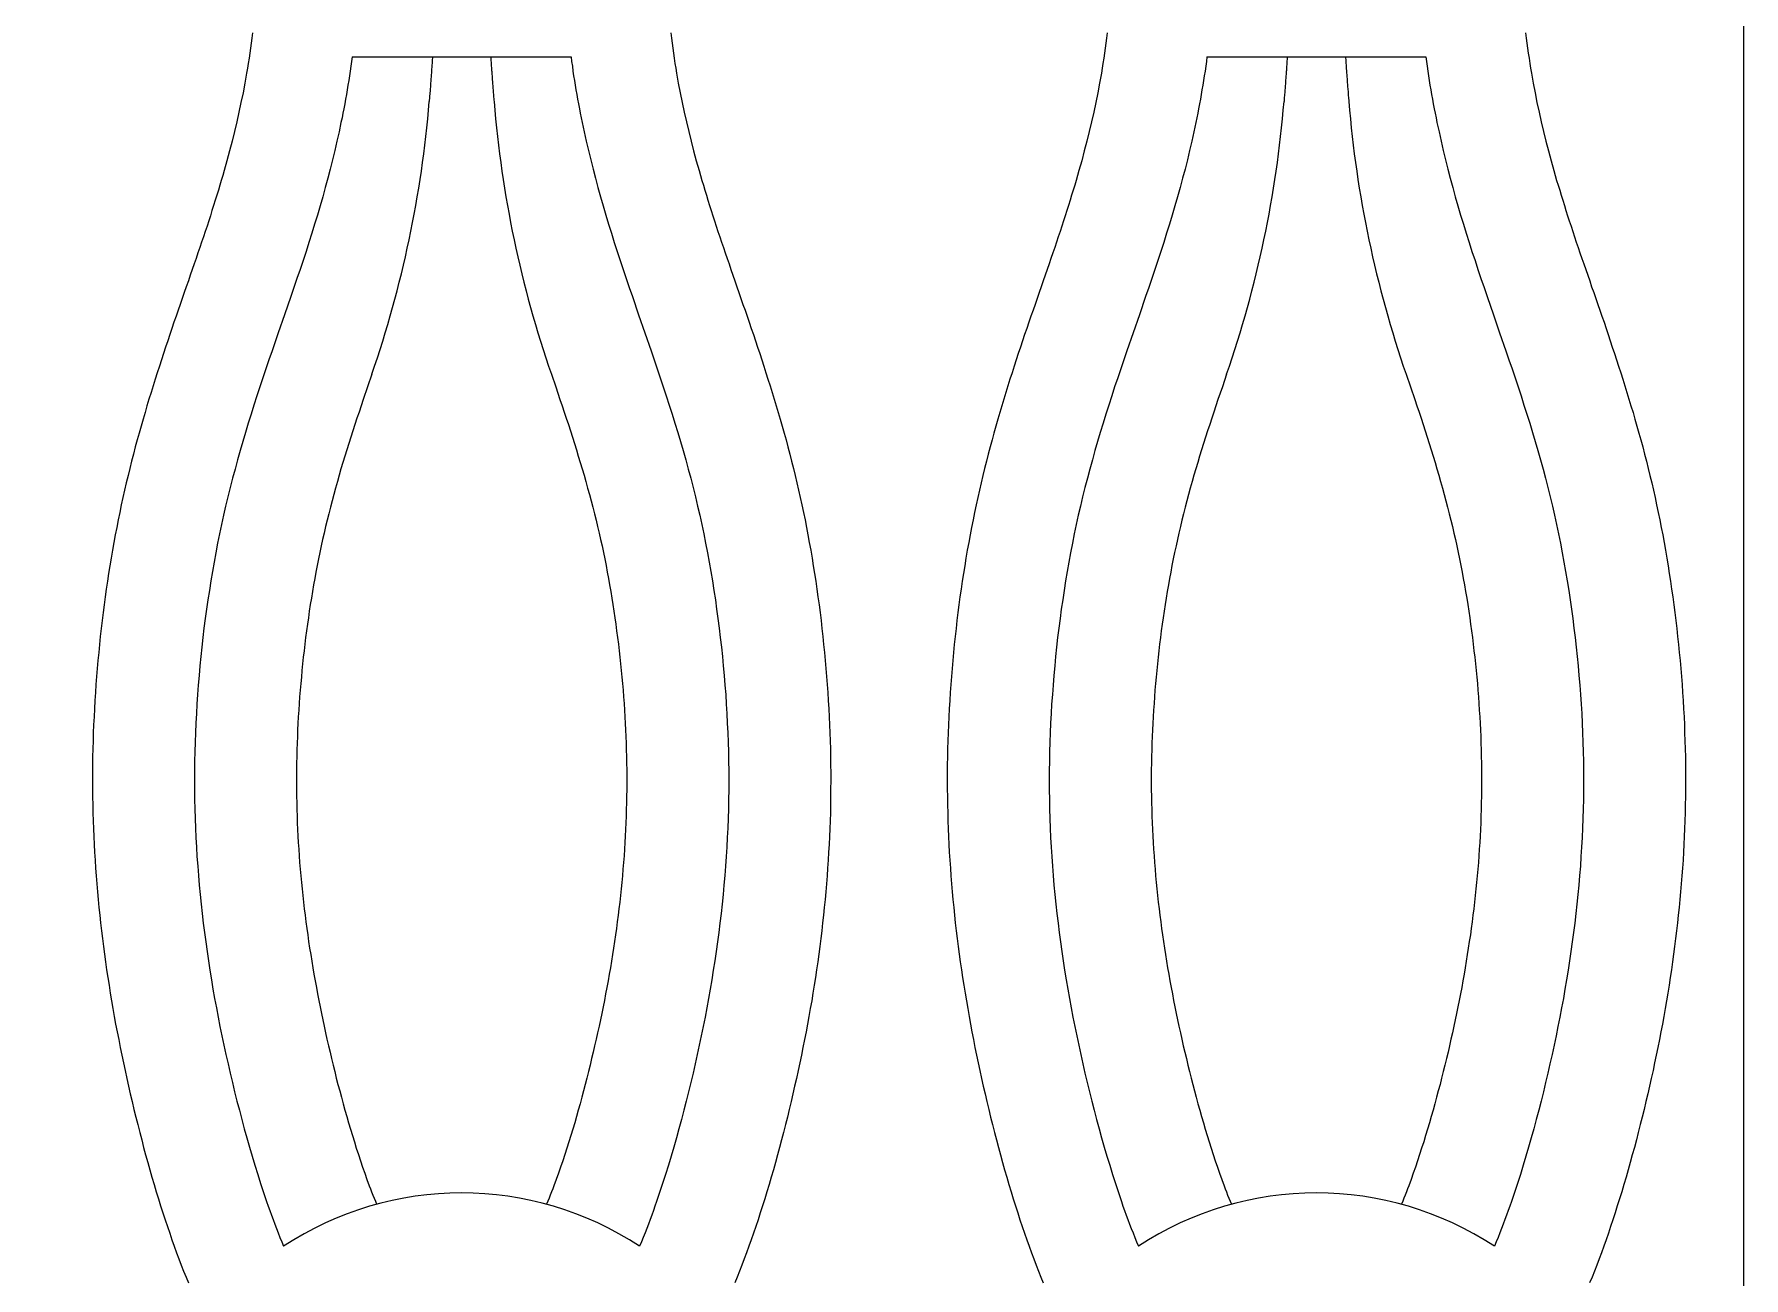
# Model space of a CAD drawing. Extents: x -111 to 2985, y -118 to 122.
# Drawn here: x -27.78 to -10.93, y 59.14 to 71.41 of the extents above; entities that cross this region are included whole.
import ezdxf

# ---------------------------------------------------------------- set-up
doc = ezdxf.new("R2010")
doc.units = 0
doc.layers.add('LAYER_03', color=5, linetype='CONTINUOUS')

msp = doc.modelspace()

# ---------------------------------------------------------------- linework, layer by layer
at = {"layer": 'LAYER_03'}
for points in [[(-44.641, 44.775), (-10.929, 44.775), (-10.929, 81.499)], [(-25.634, 71.42), (-25.64, 71.369), (-25.646, 71.319), (-25.653, 71.269), (-25.66, 71.219), (-25.667, 71.17), (-25.675, 71.12), (-25.683, 71.071), (-25.691, 71.022), (-25.708, 70.925), (-25.726, 70.829), (-25.746, 70.733), (-25.766, 70.638), (-25.787, 70.543), (-25.81, 70.447), (-25.834, 70.352), (-25.859, 70.257), (-25.885, 70.16), (-25.912, 70.064), (-25.926, 70.015), (-25.94, 69.966), (-25.955, 69.917), (-25.969, 69.868), (-25.985, 69.819), (-26, 69.769), (-26.016, 69.719), (-26.032, 69.668), (-26.048, 69.617), (-26.064, 69.566), (-26.081, 69.515), (-26.098, 69.463), (-26.116, 69.41), (-26.134, 69.357), (-26.152, 69.304), (-26.17, 69.25), (-26.188, 69.196), (-26.207, 69.141), (-26.226, 69.086), (-26.246, 69.03), (-26.265, 68.974), (-26.285, 68.917), (-26.305, 68.86), (-26.325, 68.802), (-26.345, 68.743), (-26.366, 68.685), (-26.386, 68.625), (-26.407, 68.566), (-26.427, 68.505), (-26.448, 68.444), (-26.468, 68.383), (-26.489, 68.321), (-26.51, 68.259), (-26.53, 68.196), (-26.551, 68.133), (-26.572, 68.069), (-26.592, 68.005), (-26.612, 67.94), (-26.633, 67.875), (-26.653, 67.809), (-26.673, 67.743), (-26.692, 67.676), (-26.712, 67.609), (-26.731, 67.542), (-26.751, 67.473), (-26.77, 67.405), (-26.788, 67.336), (-26.807, 67.266), (-26.825, 67.196), (-26.842, 67.125), (-26.86, 67.054), (-26.877, 66.982), (-26.894, 66.91), (-26.91, 66.838), (-26.926, 66.764), (-26.941, 66.691), (-26.956, 66.617), (-26.971, 66.543), (-26.985, 66.468), (-26.999, 66.393), (-27.013, 66.317), (-27.026, 66.241), (-27.038, 66.165), (-27.051, 66.088), (-27.062, 66.012), (-27.074, 65.935), (-27.085, 65.857), (-27.095, 65.779), (-27.105, 65.702), (-27.115, 65.624), (-27.124, 65.545), (-27.133, 65.467), (-27.141, 65.388), (-27.149, 65.309), (-27.156, 65.23), (-27.163, 65.151), (-27.17, 65.072), (-27.176, 64.993), (-27.181, 64.914), (-27.186, 64.834), (-27.191, 64.755), (-27.195, 64.676), (-27.199, 64.596), (-27.202, 64.517), (-27.205, 64.438), (-27.207, 64.358), (-27.209, 64.279), (-27.21, 64.2), (-27.21, 64.121), (-27.211, 64.042), (-27.21, 63.963), (-27.209, 63.885), (-27.208, 63.806), (-27.206, 63.728), (-27.204, 63.65), (-27.201, 63.571), (-27.198, 63.493), (-27.194, 63.415), (-27.19, 63.338), (-27.185, 63.26), (-27.18, 63.182), (-27.174, 63.105), (-27.168, 63.027), (-27.162, 62.95), (-27.155, 62.873), (-27.147, 62.795), (-27.139, 62.718), (-27.131, 62.641), (-27.122, 62.564), (-27.113, 62.487), (-27.103, 62.41), (-27.093, 62.334), (-27.082, 62.257), (-27.071, 62.18), (-27.059, 62.103), (-27.047, 62.027), (-27.035, 61.95), (-27.022, 61.873), (-27.009, 61.797), (-26.996, 61.72), (-26.982, 61.644), (-26.967, 61.567), (-26.952, 61.491), (-26.937, 61.414), (-26.922, 61.338), (-26.906, 61.261), (-26.889, 61.185), (-26.872, 61.108), (-26.855, 61.032), (-26.838, 60.955), (-26.82, 60.879), (-26.802, 60.803), (-26.783, 60.727), (-26.764, 60.652), (-26.745, 60.576), (-26.725, 60.501), (-26.706, 60.427), (-26.686, 60.353), (-26.665, 60.279), (-26.645, 60.206), (-26.624, 60.134), (-26.603, 60.062), (-26.581, 59.991), (-26.56, 59.92), (-26.538, 59.851), (-26.516, 59.782), (-26.494, 59.714), (-26.472, 59.647), (-26.449, 59.581), (-26.427, 59.516), (-26.404, 59.452), (-26.381, 59.389), (-26.358, 59.327), (-26.335, 59.266), (-26.312, 59.207), (-26.288, 59.149), (-26.265, 59.092)], [(-21.508, 71.42), (-21.502, 71.369), (-21.496, 71.319), (-21.489, 71.269), (-21.482, 71.219), (-21.475, 71.17), (-21.467, 71.12), (-21.459, 71.071), (-21.451, 71.022), (-21.434, 70.925), (-21.416, 70.829), (-21.396, 70.733), (-21.376, 70.638), (-21.354, 70.543), (-21.332, 70.447), (-21.308, 70.352), (-21.283, 70.257), (-21.257, 70.16), (-21.23, 70.064), (-21.216, 70.015), (-21.202, 69.966), (-21.187, 69.917), (-21.172, 69.868), (-21.157, 69.819), (-21.142, 69.769), (-21.126, 69.719), (-21.11, 69.668), (-21.094, 69.617), (-21.077, 69.566), (-21.06, 69.515), (-21.043, 69.463), (-21.026, 69.41), (-21.008, 69.357), (-20.99, 69.304), (-20.972, 69.25), (-20.953, 69.196), (-20.934, 69.141), (-20.915, 69.086), (-20.896, 69.03), (-20.877, 68.974), (-20.857, 68.917), (-20.837, 68.86), (-20.817, 68.802), (-20.797, 68.743), (-20.776, 68.685), (-20.756, 68.625), (-20.735, 68.566), (-20.715, 68.505), (-20.694, 68.444), (-20.673, 68.383), (-20.653, 68.321), (-20.632, 68.259), (-20.611, 68.196), (-20.591, 68.133), (-20.57, 68.069), (-20.55, 68.005), (-20.529, 67.94), (-20.509, 67.875), (-20.489, 67.809), (-20.469, 67.743), (-20.449, 67.676), (-20.43, 67.609), (-20.41, 67.542), (-20.391, 67.473), (-20.372, 67.405), (-20.354, 67.336), (-20.335, 67.266), (-20.317, 67.196), (-20.299, 67.125), (-20.282, 67.054), (-20.265, 66.982), (-20.248, 66.91), (-20.232, 66.838), (-20.216, 66.764), (-20.201, 66.691), (-20.185, 66.617), (-20.171, 66.543), (-20.156, 66.468), (-20.143, 66.393), (-20.129, 66.317), (-20.116, 66.241), (-20.103, 66.165), (-20.091, 66.088), (-20.079, 66.012), (-20.068, 65.935), (-20.057, 65.857), (-20.047, 65.779), (-20.036, 65.702), (-20.027, 65.624), (-20.018, 65.545), (-20.009, 65.467), (-20.001, 65.388), (-19.993, 65.309), (-19.985, 65.23), (-19.978, 65.151), (-19.972, 65.072), (-19.966, 64.993), (-19.96, 64.914), (-19.955, 64.834), (-19.951, 64.755), (-19.947, 64.676), (-19.943, 64.596), (-19.94, 64.517), (-19.937, 64.438), (-19.935, 64.358), (-19.933, 64.279), (-19.932, 64.2), (-19.931, 64.121), (-19.931, 64.042), (-19.932, 63.963), (-19.932, 63.885), (-19.934, 63.806), (-19.935, 63.728), (-19.938, 63.65), (-19.941, 63.571), (-19.944, 63.493), (-19.948, 63.415), (-19.952, 63.338), (-19.957, 63.26), (-19.962, 63.182), (-19.967, 63.105), (-19.974, 63.027), (-19.98, 62.95), (-19.987, 62.873), (-19.995, 62.795), (-20.003, 62.718), (-20.011, 62.641), (-20.02, 62.564), (-20.029, 62.487), (-20.039, 62.41), (-20.049, 62.334), (-20.06, 62.257), (-20.071, 62.18), (-20.082, 62.103), (-20.094, 62.027), (-20.107, 61.95), (-20.119, 61.873), (-20.133, 61.797), (-20.146, 61.72), (-20.16, 61.644), (-20.175, 61.567), (-20.189, 61.491), (-20.205, 61.414), (-20.22, 61.338), (-20.236, 61.261), (-20.253, 61.185), (-20.269, 61.108), (-20.287, 61.032), (-20.304, 60.955), (-20.322, 60.879), (-20.34, 60.803), (-20.359, 60.727), (-20.378, 60.652), (-20.397, 60.576), (-20.416, 60.501), (-20.436, 60.427), (-20.456, 60.353), (-20.477, 60.279), (-20.497, 60.206), (-20.518, 60.134), (-20.539, 60.062), (-20.56, 59.991), (-20.582, 59.92), (-20.604, 59.851), (-20.626, 59.782), (-20.648, 59.714), (-20.67, 59.647), (-20.692, 59.581), (-20.715, 59.516), (-20.738, 59.452), (-20.761, 59.389), (-20.784, 59.327), (-20.807, 59.266), (-20.83, 59.207), (-20.853, 59.149), (-20.877, 59.092)], [(-17.206, 71.42), (-17.212, 71.369), (-17.218, 71.319), (-17.225, 71.269), (-17.232, 71.219), (-17.239, 71.17), (-17.247, 71.12), (-17.255, 71.071), (-17.263, 71.022), (-17.28, 70.925), (-17.298, 70.829), (-17.317, 70.733), (-17.338, 70.638), (-17.359, 70.543), (-17.382, 70.447), (-17.406, 70.352), (-17.431, 70.257), (-17.457, 70.16), (-17.484, 70.064), (-17.498, 70.015), (-17.512, 69.966), (-17.526, 69.917), (-17.541, 69.868), (-17.556, 69.819), (-17.572, 69.769), (-17.588, 69.719), (-17.604, 69.668), (-17.62, 69.617), (-17.636, 69.566), (-17.653, 69.515), (-17.67, 69.463), (-17.688, 69.41), (-17.705, 69.357), (-17.723, 69.304), (-17.742, 69.25), (-17.76, 69.196), (-17.779, 69.141), (-17.798, 69.086), (-17.818, 69.03), (-17.837, 68.974), (-17.857, 68.917), (-17.877, 68.86), (-17.897, 68.802), (-17.917, 68.743), (-17.937, 68.685), (-17.958, 68.625), (-17.978, 68.566), (-17.999, 68.505), (-18.02, 68.444), (-18.04, 68.383), (-18.061, 68.321), (-18.082, 68.259), (-18.102, 68.196), (-18.123, 68.133), (-18.143, 68.069), (-18.164, 68.005), (-18.184, 67.94), (-18.204, 67.875), (-18.225, 67.809), (-18.245, 67.743), (-18.264, 67.676), (-18.284, 67.609), (-18.303, 67.542), (-18.322, 67.473), (-18.341, 67.405), (-18.36, 67.336), (-18.378, 67.266), (-18.396, 67.196), (-18.414, 67.125), (-18.432, 67.054), (-18.449, 66.982), (-18.465, 66.91), (-18.482, 66.838), (-18.498, 66.764), (-18.513, 66.691), (-18.528, 66.617), (-18.543, 66.543), (-18.557, 66.468), (-18.571, 66.393), (-18.585, 66.317), (-18.598, 66.241), (-18.61, 66.165), (-18.622, 66.088), (-18.634, 66.012), (-18.646, 65.935), (-18.657, 65.857), (-18.667, 65.779), (-18.677, 65.702), (-18.687, 65.624), (-18.696, 65.545), (-18.705, 65.467), (-18.713, 65.388), (-18.721, 65.309), (-18.728, 65.23), (-18.735, 65.151), (-18.742, 65.072), (-18.748, 64.993), (-18.753, 64.914), (-18.758, 64.834), (-18.763, 64.755), (-18.767, 64.676), (-18.771, 64.596), (-18.774, 64.517), (-18.777, 64.438), (-18.779, 64.358), (-18.78, 64.279), (-18.782, 64.2), (-18.782, 64.121), (-18.782, 64.042), (-18.782, 63.963), (-18.781, 63.885), (-18.78, 63.806), (-18.778, 63.728), (-18.776, 63.65), (-18.773, 63.571), (-18.77, 63.493), (-18.766, 63.415), (-18.762, 63.338), (-18.757, 63.26), (-18.752, 63.182), (-18.746, 63.105), (-18.74, 63.027), (-18.734, 62.95), (-18.726, 62.873), (-18.719, 62.795), (-18.711, 62.718), (-18.703, 62.641), (-18.694, 62.564), (-18.684, 62.487), (-18.675, 62.41), (-18.664, 62.334), (-18.654, 62.257), (-18.643, 62.18), (-18.631, 62.103), (-18.619, 62.027), (-18.607, 61.95), (-18.594, 61.873), (-18.581, 61.797), (-18.567, 61.72), (-18.553, 61.644), (-18.539, 61.567), (-18.524, 61.491), (-18.509, 61.414), (-18.493, 61.338), (-18.477, 61.261), (-18.461, 61.185), (-18.444, 61.108), (-18.427, 61.032), (-18.41, 60.955), (-18.392, 60.879), (-18.373, 60.803), (-18.355, 60.727), (-18.336, 60.652), (-18.317, 60.576), (-18.297, 60.501), (-18.278, 60.427), (-18.257, 60.353), (-18.237, 60.279), (-18.217, 60.206), (-18.196, 60.134), (-18.175, 60.062), (-18.153, 59.991), (-18.132, 59.92), (-18.11, 59.851), (-18.088, 59.782), (-18.066, 59.714), (-18.044, 59.647), (-18.021, 59.581), (-17.999, 59.516), (-17.976, 59.452), (-17.953, 59.389), (-17.93, 59.327), (-17.907, 59.266), (-17.884, 59.207), (-17.86, 59.149), (-17.837, 59.092)], [(-13.08, 71.42), (-13.074, 71.369), (-13.067, 71.319), (-13.061, 71.269), (-13.054, 71.219), (-13.046, 71.17), (-13.039, 71.12), (-13.031, 71.071), (-13.023, 71.022), (-13.006, 70.925), (-12.987, 70.829), (-12.968, 70.733), (-12.948, 70.638), (-12.926, 70.543), (-12.904, 70.447), (-12.88, 70.352), (-12.855, 70.257), (-12.829, 70.16), (-12.802, 70.064), (-12.788, 70.015), (-12.774, 69.966), (-12.759, 69.917), (-12.744, 69.868), (-12.729, 69.819), (-12.714, 69.769), (-12.698, 69.719), (-12.682, 69.668), (-12.666, 69.617), (-12.649, 69.566), (-12.632, 69.515), (-12.615, 69.463), (-12.598, 69.41), (-12.58, 69.357), (-12.562, 69.304), (-12.544, 69.25), (-12.525, 69.196), (-12.506, 69.141), (-12.487, 69.086), (-12.468, 69.03), (-12.448, 68.974), (-12.429, 68.917), (-12.409, 68.86), (-12.389, 68.802), (-12.368, 68.743), (-12.348, 68.685), (-12.328, 68.625), (-12.307, 68.566), (-12.287, 68.505), (-12.266, 68.444), (-12.245, 68.383), (-12.225, 68.321), (-12.204, 68.259), (-12.183, 68.196), (-12.163, 68.133), (-12.142, 68.069), (-12.122, 68.005), (-12.101, 67.94), (-12.081, 67.875), (-12.061, 67.809), (-12.041, 67.743), (-12.021, 67.676), (-12.002, 67.609), (-11.982, 67.542), (-11.963, 67.473), (-11.944, 67.405), (-11.925, 67.336), (-11.907, 67.266), (-11.889, 67.196), (-11.871, 67.125), (-11.854, 67.054), (-11.837, 66.982), (-11.82, 66.91), (-11.804, 66.838), (-11.788, 66.764), (-11.772, 66.691), (-11.757, 66.617), (-11.743, 66.543), (-11.728, 66.468), (-11.714, 66.393), (-11.701, 66.317), (-11.688, 66.241), (-11.675, 66.165), (-11.663, 66.088), (-11.651, 66.012), (-11.64, 65.935), (-11.629, 65.857), (-11.618, 65.779), (-11.608, 65.702), (-11.599, 65.624), (-11.589, 65.545), (-11.581, 65.467), (-11.572, 65.388), (-11.565, 65.309), (-11.557, 65.23), (-11.55, 65.151), (-11.544, 65.072), (-11.538, 64.993), (-11.532, 64.914), (-11.527, 64.834), (-11.523, 64.755), (-11.518, 64.676), (-11.515, 64.596), (-11.512, 64.517), (-11.509, 64.438), (-11.507, 64.358), (-11.505, 64.279), (-11.504, 64.2), (-11.503, 64.121), (-11.503, 64.042), (-11.503, 63.963), (-11.504, 63.885), (-11.506, 63.806), (-11.507, 63.728), (-11.51, 63.65), (-11.512, 63.571), (-11.516, 63.493), (-11.519, 63.415), (-11.524, 63.338), (-11.528, 63.26), (-11.534, 63.182), (-11.539, 63.105), (-11.545, 63.027), (-11.552, 62.95), (-11.559, 62.873), (-11.567, 62.795), (-11.575, 62.718), (-11.583, 62.641), (-11.592, 62.564), (-11.601, 62.487), (-11.611, 62.41), (-11.621, 62.334), (-11.632, 62.257), (-11.643, 62.18), (-11.654, 62.103), (-11.666, 62.027), (-11.679, 61.95), (-11.691, 61.873), (-11.704, 61.797), (-11.718, 61.72), (-11.732, 61.644), (-11.746, 61.567), (-11.761, 61.491), (-11.776, 61.414), (-11.792, 61.338), (-11.808, 61.261), (-11.824, 61.185), (-11.841, 61.108), (-11.858, 61.032), (-11.876, 60.955), (-11.894, 60.879), (-11.912, 60.803), (-11.931, 60.727), (-11.949, 60.652), (-11.969, 60.576), (-11.988, 60.501), (-12.008, 60.427), (-12.028, 60.353), (-12.048, 60.279), (-12.069, 60.206), (-12.09, 60.134), (-12.111, 60.062), (-12.132, 59.991), (-12.154, 59.92), (-12.176, 59.851), (-12.197, 59.782), (-12.22, 59.714), (-12.242, 59.647), (-12.264, 59.581), (-12.287, 59.516), (-12.31, 59.452), (-12.333, 59.389), (-12.356, 59.327), (-12.379, 59.266), (-12.402, 59.207), (-12.425, 59.149), (-12.449, 59.092)], [(-24.65, 71.184), (-24.656, 71.137), (-24.662, 71.091), (-24.669, 71.044), (-24.676, 70.998), (-24.683, 70.951), (-24.691, 70.905), (-24.699, 70.858), (-24.707, 70.812), (-24.715, 70.766), (-24.723, 70.72), (-24.732, 70.673), (-24.741, 70.627), (-24.75, 70.581), (-24.76, 70.535), (-24.779, 70.443), (-24.8, 70.351), (-24.821, 70.259), (-24.843, 70.168), (-24.866, 70.077), (-24.89, 69.986), (-24.915, 69.895), (-24.94, 69.804), (-24.966, 69.714), (-24.993, 69.624), (-25.02, 69.534), (-25.048, 69.444), (-25.076, 69.354), (-25.105, 69.265), (-25.134, 69.175), (-25.164, 69.086), (-25.194, 68.997), (-25.224, 68.908), (-25.255, 68.819), (-25.316, 68.641), (-25.378, 68.463), (-25.439, 68.285), (-25.47, 68.196), (-25.5, 68.107), (-25.53, 68.018), (-25.56, 67.929), (-25.589, 67.839), (-25.618, 67.75), (-25.646, 67.66), (-25.674, 67.57), (-25.702, 67.48), (-25.729, 67.39), (-25.755, 67.3), (-25.78, 67.209), (-25.805, 67.118), (-25.829, 67.027), (-25.853, 66.936), (-25.876, 66.845), (-25.898, 66.753), (-25.919, 66.662), (-25.939, 66.57), (-25.958, 66.478), (-25.977, 66.386), (-25.995, 66.293), (-26.012, 66.201), (-26.028, 66.108), (-26.044, 66.015), (-26.058, 65.922), (-26.073, 65.829), (-26.086, 65.736), (-26.099, 65.643), (-26.111, 65.55), (-26.122, 65.456), (-26.132, 65.363), (-26.142, 65.269), (-26.151, 65.176), (-26.16, 65.082), (-26.167, 64.988), (-26.174, 64.894), (-26.181, 64.8), (-26.186, 64.706), (-26.191, 64.612), (-26.195, 64.518), (-26.199, 64.424), (-26.201, 64.33), (-26.203, 64.236), (-26.205, 64.142), (-26.205, 64.048), (-26.205, 63.954), (-26.203, 63.86), (-26.201, 63.766), (-26.199, 63.672), (-26.195, 63.578), (-26.191, 63.484), (-26.186, 63.39), (-26.18, 63.296), (-26.173, 63.202), (-26.166, 63.108), (-26.158, 63.015), (-26.149, 62.921), (-26.139, 62.827), (-26.129, 62.734), (-26.118, 62.64), (-26.107, 62.547), (-26.094, 62.454), (-26.081, 62.361), (-26.067, 62.268), (-26.053, 62.175), (-26.038, 62.082), (-26.022, 61.989), (-26.006, 61.896), (-25.989, 61.804), (-25.971, 61.711), (-25.953, 61.619), (-25.934, 61.527), (-25.914, 61.435), (-25.894, 61.343), (-25.874, 61.251), (-25.853, 61.159), (-25.831, 61.068), (-25.809, 60.976), (-25.786, 60.885), (-25.762, 60.794), (-25.739, 60.703), (-25.714, 60.612), (-25.689, 60.522), (-25.663, 60.431), (-25.637, 60.341), (-25.609, 60.251), (-25.581, 60.161), (-25.553, 60.071), (-25.523, 59.982), (-25.493, 59.893), (-25.478, 59.848), (-25.462, 59.804), (-25.446, 59.76), (-25.43, 59.716), (-25.413, 59.672), (-25.397, 59.628), (-25.379, 59.584), (-25.362, 59.54), (-25.344, 59.497), (-25.326, 59.453)], [(-24.65, 71.184), (-22.492, 71.184), (-22.486, 71.137), (-22.479, 71.091), (-22.473, 71.044), (-22.466, 70.998), (-22.458, 70.951), (-22.451, 70.905), (-22.443, 70.858), (-22.435, 70.812), (-22.427, 70.766), (-22.418, 70.72), (-22.41, 70.673), (-22.401, 70.627), (-22.392, 70.581), (-22.382, 70.535), (-22.363, 70.443), (-22.342, 70.351), (-22.321, 70.259), (-22.298, 70.168), (-22.275, 70.077), (-22.252, 69.986), (-22.227, 69.895), (-22.202, 69.804), (-22.176, 69.714), (-22.149, 69.624), (-22.122, 69.534), (-22.094, 69.444), (-22.066, 69.354), (-22.037, 69.265), (-22.007, 69.175), (-21.978, 69.086), (-21.948, 68.997), (-21.918, 68.908), (-21.887, 68.819), (-21.826, 68.641), (-21.764, 68.463), (-21.702, 68.285), (-21.672, 68.196), (-21.642, 68.107), (-21.612, 68.018), (-21.582, 67.929), (-21.553, 67.839), (-21.524, 67.75), (-21.495, 67.66), (-21.467, 67.57), (-21.44, 67.48), (-21.413, 67.39), (-21.387, 67.3), (-21.361, 67.209), (-21.337, 67.118), (-21.312, 67.027), (-21.289, 66.936), (-21.266, 66.845), (-21.244, 66.753), (-21.223, 66.662), (-21.203, 66.57), (-21.183, 66.478), (-21.165, 66.386), (-21.147, 66.293), (-21.13, 66.201), (-21.114, 66.108), (-21.098, 66.015), (-21.083, 65.922), (-21.069, 65.829), (-21.056, 65.736), (-21.043, 65.643), (-21.031, 65.55), (-21.02, 65.456), (-21.009, 65.363), (-21, 65.269), (-20.991, 65.176), (-20.982, 65.082), (-20.974, 64.988), (-20.967, 64.894), (-20.961, 64.8), (-20.955, 64.706), (-20.951, 64.612), (-20.946, 64.518), (-20.943, 64.424), (-20.94, 64.33), (-20.938, 64.236), (-20.937, 64.142), (-20.937, 64.048), (-20.937, 63.954), (-20.938, 63.86), (-20.94, 63.766), (-20.943, 63.672), (-20.947, 63.578), (-20.951, 63.484), (-20.956, 63.39), (-20.962, 63.296), (-20.968, 63.202), (-20.976, 63.108), (-20.984, 63.015), (-20.993, 62.921), (-21.002, 62.827), (-21.013, 62.734), (-21.024, 62.64), (-21.035, 62.547), (-21.048, 62.454), (-21.061, 62.361), (-21.075, 62.268), (-21.089, 62.175), (-21.104, 62.082), (-21.12, 61.989), (-21.136, 61.896), (-21.153, 61.804), (-21.171, 61.711), (-21.189, 61.619), (-21.208, 61.527), (-21.227, 61.435), (-21.247, 61.343), (-21.268, 61.251), (-21.289, 61.159), (-21.311, 61.068), (-21.333, 60.976), (-21.356, 60.885), (-21.379, 60.794), (-21.403, 60.703), (-21.428, 60.612), (-21.453, 60.522), (-21.479, 60.431), (-21.505, 60.341), (-21.532, 60.251), (-21.56, 60.161), (-21.589, 60.071), (-21.618, 59.982), (-21.649, 59.893), (-21.664, 59.848), (-21.68, 59.804), (-21.696, 59.76), (-21.712, 59.716), (-21.728, 59.672), (-21.745, 59.628), (-21.762, 59.584), (-21.78, 59.54), (-21.798, 59.497), (-21.816, 59.453)], [(-23.858, 71.184), (-23.859, 71.171), (-23.86, 71.158), (-23.861, 71.145), (-23.862, 71.132), (-23.862, 71.118), (-23.863, 71.105), (-23.864, 71.092), (-23.865, 71.078), (-23.866, 71.065), (-23.867, 71.051), (-23.868, 71.038), (-23.869, 71.024), (-23.87, 71.011), (-23.871, 70.997), (-23.872, 70.983), (-23.873, 70.97), (-23.874, 70.956), (-23.875, 70.942), (-23.876, 70.928), (-23.877, 70.914), (-23.878, 70.9), (-23.879, 70.886), (-23.88, 70.872), (-23.881, 70.858), (-23.882, 70.844), (-23.884, 70.829), (-23.885, 70.815), (-23.886, 70.801), (-23.887, 70.786), (-23.888, 70.772), (-23.889, 70.757), (-23.89, 70.743)], [(-23.284, 71.184), (-23.283, 71.171), (-23.282, 71.158), (-23.281, 71.145), (-23.28, 71.132), (-23.279, 71.118), (-23.278, 71.105), (-23.278, 71.092), (-23.277, 71.078), (-23.276, 71.065), (-23.275, 71.051), (-23.274, 71.038), (-23.273, 71.024), (-23.272, 71.011), (-23.271, 70.997), (-23.27, 70.983), (-23.269, 70.97), (-23.268, 70.956), (-23.267, 70.942), (-23.266, 70.928), (-23.265, 70.914), (-23.264, 70.9), (-23.263, 70.886), (-23.262, 70.872), (-23.26, 70.858), (-23.259, 70.844), (-23.258, 70.829), (-23.257, 70.815), (-23.256, 70.801), (-23.255, 70.786), (-23.254, 70.772), (-23.253, 70.757), (-23.251, 70.743)], [(-16.222, 71.184), (-16.228, 71.137), (-16.234, 71.091), (-16.241, 71.044), (-16.248, 70.998), (-16.255, 70.951), (-16.263, 70.905), (-16.271, 70.858), (-16.279, 70.812), (-16.287, 70.766), (-16.295, 70.72), (-16.304, 70.673), (-16.313, 70.627), (-16.322, 70.581), (-16.332, 70.535), (-16.351, 70.443), (-16.372, 70.351), (-16.393, 70.259), (-16.415, 70.168), (-16.438, 70.077), (-16.462, 69.986), (-16.487, 69.895), (-16.512, 69.804), (-16.538, 69.714), (-16.565, 69.624), (-16.592, 69.534), (-16.62, 69.444), (-16.648, 69.354), (-16.677, 69.265), (-16.706, 69.175), (-16.736, 69.086), (-16.766, 68.997), (-16.796, 68.908), (-16.827, 68.819), (-16.888, 68.641), (-16.95, 68.463), (-17.011, 68.285), (-17.042, 68.196), (-17.072, 68.107), (-17.102, 68.018), (-17.132, 67.929), (-17.161, 67.839), (-17.19, 67.75), (-17.218, 67.66), (-17.246, 67.57), (-17.274, 67.48), (-17.3, 67.39), (-17.327, 67.3), (-17.352, 67.209), (-17.377, 67.118), (-17.401, 67.027), (-17.425, 66.936), (-17.448, 66.845), (-17.469, 66.753), (-17.491, 66.662), (-17.511, 66.57), (-17.53, 66.478), (-17.549, 66.386), (-17.567, 66.293), (-17.584, 66.201), (-17.6, 66.108), (-17.616, 66.015), (-17.63, 65.922), (-17.644, 65.829), (-17.658, 65.736), (-17.67, 65.643), (-17.682, 65.55), (-17.694, 65.456), (-17.704, 65.363), (-17.714, 65.269), (-17.723, 65.176), (-17.732, 65.082), (-17.739, 64.988), (-17.746, 64.894), (-17.753, 64.8), (-17.758, 64.706), (-17.763, 64.612), (-17.767, 64.518), (-17.771, 64.424), (-17.773, 64.33), (-17.775, 64.236), (-17.776, 64.142), (-17.777, 64.048), (-17.776, 63.954), (-17.775, 63.86), (-17.773, 63.766), (-17.771, 63.672), (-17.767, 63.578), (-17.763, 63.484), (-17.758, 63.39), (-17.752, 63.296), (-17.745, 63.202), (-17.738, 63.108), (-17.73, 63.015), (-17.721, 62.921), (-17.711, 62.827), (-17.701, 62.734), (-17.69, 62.64), (-17.678, 62.547), (-17.666, 62.454), (-17.653, 62.361), (-17.639, 62.268), (-17.625, 62.175), (-17.61, 62.082), (-17.594, 61.989), (-17.577, 61.896), (-17.56, 61.804), (-17.543, 61.711), (-17.525, 61.619), (-17.506, 61.527), (-17.486, 61.435), (-17.466, 61.343), (-17.446, 61.251), (-17.425, 61.159), (-17.403, 61.068), (-17.381, 60.976), (-17.358, 60.885), (-17.334, 60.794), (-17.31, 60.703), (-17.286, 60.612), (-17.261, 60.522), (-17.235, 60.431), (-17.208, 60.341), (-17.181, 60.251), (-17.153, 60.161), (-17.125, 60.071), (-17.095, 59.982), (-17.065, 59.893), (-17.05, 59.848), (-17.034, 59.804), (-17.018, 59.76), (-17.002, 59.716), (-16.985, 59.672), (-16.968, 59.628), (-16.951, 59.584), (-16.934, 59.54), (-16.916, 59.497), (-16.898, 59.453)], [(-16.222, 71.184), (-14.064, 71.184)], [(-15.43, 71.184), (-15.431, 71.171), (-15.432, 71.158), (-15.433, 71.145), (-15.433, 71.132), (-15.434, 71.118), (-15.435, 71.105), (-15.436, 71.092), (-15.437, 71.078), (-15.438, 71.065), (-15.439, 71.051), (-15.44, 71.038), (-15.441, 71.024), (-15.442, 71.011), (-15.443, 70.997), (-15.444, 70.983), (-15.445, 70.97), (-15.446, 70.956), (-15.447, 70.942), (-15.448, 70.928), (-15.449, 70.914), (-15.45, 70.9), (-15.451, 70.886), (-15.452, 70.872), (-15.453, 70.858), (-15.454, 70.844), (-15.455, 70.829), (-15.457, 70.815), (-15.458, 70.801), (-15.459, 70.786), (-15.46, 70.772), (-15.461, 70.757), (-15.462, 70.743)], [(-14.856, 71.184), (-14.855, 71.171), (-14.854, 71.158), (-14.853, 71.145), (-14.852, 71.132), (-14.851, 71.118), (-14.85, 71.105), (-14.849, 71.092), (-14.849, 71.078), (-14.848, 71.065), (-14.847, 71.051), (-14.846, 71.038), (-14.845, 71.024), (-14.844, 71.011), (-14.843, 70.997), (-14.842, 70.983), (-14.841, 70.97), (-14.84, 70.956), (-14.839, 70.942), (-14.838, 70.928), (-14.837, 70.914), (-14.836, 70.9), (-14.835, 70.886), (-14.833, 70.872), (-14.832, 70.858), (-14.831, 70.844), (-14.83, 70.829), (-14.829, 70.815), (-14.828, 70.801), (-14.827, 70.786), (-14.826, 70.772), (-14.824, 70.757), (-14.823, 70.743)], [(-14.064, 71.184), (-14.058, 71.137), (-14.051, 71.091), (-14.044, 71.044), (-14.037, 70.998), (-14.03, 70.951), (-14.023, 70.905), (-14.015, 70.858), (-14.007, 70.812), (-13.999, 70.766), (-13.99, 70.72), (-13.982, 70.673), (-13.973, 70.627), (-13.963, 70.581), (-13.954, 70.535), (-13.934, 70.443), (-13.914, 70.351), (-13.893, 70.259), (-13.87, 70.168), (-13.847, 70.077), (-13.824, 69.986), (-13.799, 69.895), (-13.774, 69.804), (-13.748, 69.714), (-13.721, 69.624), (-13.694, 69.534), (-13.666, 69.444), (-13.637, 69.354), (-13.609, 69.265), (-13.579, 69.175), (-13.55, 69.086), (-13.52, 68.997), (-13.489, 68.908), (-13.459, 68.819), (-13.397, 68.641), (-13.336, 68.463), (-13.274, 68.285), (-13.244, 68.196), (-13.213, 68.107), (-13.183, 68.018), (-13.154, 67.929), (-13.124, 67.839), (-13.096, 67.75), (-13.067, 67.66), (-13.039, 67.57), (-13.012, 67.48), (-12.985, 67.39), (-12.959, 67.3), (-12.933, 67.209), (-12.908, 67.118), (-12.884, 67.027), (-12.861, 66.936), (-12.838, 66.845), (-12.816, 66.753), (-12.795, 66.662), (-12.775, 66.57), (-12.755, 66.478), (-12.737, 66.386), (-12.719, 66.293), (-12.702, 66.201), (-12.686, 66.108), (-12.67, 66.015), (-12.655, 65.922), (-12.641, 65.829), (-12.628, 65.736), (-12.615, 65.643), (-12.603, 65.55), (-12.592, 65.456), (-12.581, 65.363), (-12.572, 65.269), (-12.562, 65.176), (-12.554, 65.082), (-12.546, 64.988), (-12.539, 64.894), (-12.533, 64.8), (-12.527, 64.706), (-12.522, 64.612), (-12.518, 64.518), (-12.515, 64.424), (-12.512, 64.33), (-12.51, 64.236), (-12.509, 64.142), (-12.509, 64.048), (-12.509, 63.954), (-12.51, 63.86), (-12.512, 63.766), (-12.515, 63.672), (-12.519, 63.578), (-12.523, 63.484), (-12.528, 63.39), (-12.534, 63.296), (-12.54, 63.202), (-12.548, 63.108), (-12.556, 63.015), (-12.565, 62.921), (-12.574, 62.827), (-12.584, 62.734), (-12.595, 62.64), (-12.607, 62.547), (-12.62, 62.454), (-12.633, 62.361), (-12.646, 62.268), (-12.661, 62.175), (-12.676, 62.082), (-12.692, 61.989), (-12.708, 61.896), (-12.725, 61.804), (-12.743, 61.711), (-12.761, 61.619), (-12.78, 61.527), (-12.799, 61.435), (-12.819, 61.343), (-12.84, 61.251), (-12.861, 61.159), (-12.883, 61.068), (-12.905, 60.976), (-12.928, 60.885), (-12.951, 60.794), (-12.975, 60.703), (-13, 60.612), (-13.025, 60.522), (-13.051, 60.431), (-13.077, 60.341), (-13.104, 60.251), (-13.132, 60.161), (-13.161, 60.071), (-13.19, 59.982), (-13.22, 59.893), (-13.236, 59.848), (-13.252, 59.804), (-13.268, 59.76), (-13.284, 59.716), (-13.3, 59.672), (-13.317, 59.628), (-13.334, 59.584), (-13.352, 59.54), (-13.37, 59.497), (-13.388, 59.453)], [(-24.456, 68.053), (-24.498, 67.929), (-24.541, 67.805), (-24.562, 67.743), (-24.582, 67.681), (-24.603, 67.619), (-24.623, 67.557), (-24.644, 67.495), (-24.664, 67.432), (-24.683, 67.37), (-24.703, 67.308), (-24.722, 67.245), (-24.741, 67.182), (-24.76, 67.12), (-24.778, 67.057), (-24.796, 66.994), (-24.814, 66.931), (-24.831, 66.868), (-24.848, 66.805), (-24.865, 66.742), (-24.881, 66.678), (-24.897, 66.615), (-24.912, 66.551), (-24.927, 66.487), (-24.941, 66.424), (-24.955, 66.36), (-24.969, 66.296), (-24.982, 66.232), (-24.995, 66.168), (-25.007, 66.103), (-25.019, 66.039), (-25.031, 65.975), (-25.042, 65.91), (-25.052, 65.846), (-25.063, 65.781), (-25.073, 65.716), (-25.082, 65.652), (-25.091, 65.587), (-25.1, 65.522), (-25.109, 65.457), (-25.117, 65.392), (-25.124, 65.327), (-25.132, 65.262), (-25.139, 65.197), (-25.145, 65.132), (-25.151, 65.067), (-25.157, 65.002), (-25.163, 64.937), (-25.168, 64.871), (-25.172, 64.806), (-25.177, 64.741), (-25.181, 64.676), (-25.184, 64.61), (-25.188, 64.545), (-25.19, 64.48), (-25.193, 64.414), (-25.195, 64.349), (-25.197, 64.284), (-25.198, 64.218), (-25.199, 64.153), (-25.199, 64.087), (-25.199, 64.022), (-25.199, 63.956), (-25.198, 63.891), (-25.197, 63.826), (-25.195, 63.76), (-25.193, 63.695), (-25.191, 63.63), (-25.188, 63.564), (-25.185, 63.499), (-25.181, 63.434), (-25.177, 63.368), (-25.172, 63.303), (-25.168, 63.238), (-25.162, 63.173), (-25.157, 63.107), (-25.151, 63.042), (-25.144, 62.977), (-25.137, 62.912), (-25.13, 62.847), (-25.122, 62.782), (-25.114, 62.717), (-25.106, 62.652), (-25.097, 62.587), (-25.088, 62.523), (-25.079, 62.458), (-25.069, 62.393), (-25.059, 62.329), (-25.049, 62.264), (-25.038, 62.2), (-25.027, 62.135), (-25.015, 62.071), (-25.003, 62.006), (-24.991, 61.942), (-24.979, 61.878), (-24.966, 61.814), (-24.953, 61.75), (-24.94, 61.686), (-24.926, 61.622), (-24.912, 61.558), (-24.898, 61.494), (-24.883, 61.43), (-24.868, 61.366), (-24.853, 61.303), (-24.838, 61.239), (-24.822, 61.176), (-24.806, 61.112), (-24.79, 61.049), (-24.773, 60.986), (-24.756, 60.922), (-24.739, 60.859), (-24.721, 60.796), (-24.704, 60.733), (-24.685, 60.671), (-24.667, 60.608), (-24.648, 60.545), (-24.628, 60.483), (-24.609, 60.42), (-24.589, 60.358), (-24.568, 60.296), (-24.547, 60.234), (-24.526, 60.172), (-24.504, 60.111), (-24.481, 60.049), (-24.469, 60.019), (-24.458, 59.988), (-24.446, 59.958), (-24.434, 59.927), (-24.421, 59.897), (-24.409, 59.867)], [(-22.686, 68.053), (-22.643, 67.929), (-22.601, 67.805), (-22.58, 67.743), (-22.559, 67.681), (-22.539, 67.619), (-22.518, 67.557), (-22.498, 67.495), (-22.478, 67.432), (-22.458, 67.37), (-22.439, 67.308), (-22.42, 67.245), (-22.401, 67.182), (-22.382, 67.12), (-22.364, 67.057), (-22.346, 66.994), (-22.328, 66.931), (-22.311, 66.868), (-22.294, 66.805), (-22.277, 66.742), (-22.261, 66.678), (-22.245, 66.615), (-22.23, 66.551), (-22.215, 66.487), (-22.2, 66.424), (-22.186, 66.36), (-22.173, 66.296), (-22.16, 66.232), (-22.147, 66.168), (-22.135, 66.103), (-22.123, 66.039), (-22.111, 65.975), (-22.1, 65.91), (-22.089, 65.846), (-22.079, 65.781), (-22.069, 65.716), (-22.06, 65.652), (-22.05, 65.587), (-22.042, 65.522), (-22.033, 65.457), (-22.025, 65.392), (-22.017, 65.327), (-22.01, 65.262), (-22.003, 65.197), (-21.997, 65.132), (-21.99, 65.067), (-21.985, 65.002), (-21.979, 64.937), (-21.974, 64.871), (-21.969, 64.806), (-21.965, 64.741), (-21.961, 64.676), (-21.957, 64.61), (-21.954, 64.545), (-21.951, 64.48), (-21.949, 64.414), (-21.947, 64.349), (-21.945, 64.284), (-21.944, 64.218), (-21.943, 64.153), (-21.943, 64.087), (-21.943, 64.022), (-21.943, 63.956), (-21.944, 63.891), (-21.945, 63.826), (-21.947, 63.76), (-21.949, 63.695), (-21.951, 63.63), (-21.954, 63.564), (-21.957, 63.499), (-21.961, 63.434), (-21.965, 63.368), (-21.969, 63.303), (-21.974, 63.238), (-21.98, 63.173), (-21.985, 63.107), (-21.991, 63.042), (-21.998, 62.977), (-22.005, 62.912), (-22.012, 62.847), (-22.019, 62.782), (-22.027, 62.717), (-22.036, 62.652), (-22.044, 62.587), (-22.054, 62.523), (-22.063, 62.458), (-22.073, 62.393), (-22.083, 62.329), (-22.093, 62.264), (-22.104, 62.2), (-22.115, 62.135), (-22.127, 62.071), (-22.138, 62.006), (-22.151, 61.942), (-22.163, 61.878), (-22.176, 61.814), (-22.189, 61.75), (-22.202, 61.686), (-22.216, 61.622), (-22.23, 61.558), (-22.244, 61.494), (-22.259, 61.43), (-22.273, 61.366), (-22.289, 61.303), (-22.304, 61.239), (-22.32, 61.176), (-22.336, 61.112), (-22.352, 61.049), (-22.369, 60.986), (-22.386, 60.922), (-22.403, 60.859), (-22.42, 60.796), (-22.438, 60.733), (-22.456, 60.671), (-22.475, 60.608), (-22.494, 60.545), (-22.513, 60.483), (-22.533, 60.42), (-22.553, 60.358), (-22.574, 60.296), (-22.595, 60.234), (-22.616, 60.172), (-22.638, 60.111), (-22.661, 60.049), (-22.672, 60.019), (-22.684, 59.988), (-22.696, 59.958), (-22.708, 59.927), (-22.72, 59.897), (-22.733, 59.867)], [(-16.028, 68.053), (-16.07, 67.929), (-16.113, 67.805), (-16.134, 67.743), (-16.154, 67.681), (-16.175, 67.619), (-16.195, 67.557), (-16.216, 67.495), (-16.236, 67.432), (-16.255, 67.37), (-16.275, 67.308), (-16.294, 67.245), (-16.313, 67.182), (-16.332, 67.12), (-16.35, 67.057), (-16.368, 66.994), (-16.386, 66.931), (-16.403, 66.868), (-16.42, 66.805), (-16.437, 66.742), (-16.453, 66.678), (-16.469, 66.615), (-16.484, 66.551), (-16.499, 66.487), (-16.513, 66.424), (-16.527, 66.36), (-16.541, 66.296), (-16.554, 66.232), (-16.567, 66.168), (-16.579, 66.103), (-16.591, 66.039), (-16.602, 65.975), (-16.614, 65.91), (-16.624, 65.846), (-16.635, 65.781), (-16.645, 65.716), (-16.654, 65.652), (-16.663, 65.587), (-16.672, 65.522), (-16.681, 65.457), (-16.689, 65.392), (-16.696, 65.327), (-16.704, 65.262), (-16.71, 65.197), (-16.717, 65.132), (-16.723, 65.067), (-16.729, 65.002), (-16.735, 64.937), (-16.74, 64.871), (-16.744, 64.806), (-16.749, 64.741), (-16.753, 64.676), (-16.756, 64.61), (-16.76, 64.545), (-16.762, 64.48), (-16.765, 64.414), (-16.767, 64.349), (-16.769, 64.284), (-16.77, 64.218), (-16.771, 64.153), (-16.771, 64.087), (-16.771, 64.022), (-16.771, 63.956), (-16.77, 63.891), (-16.769, 63.826), (-16.767, 63.76), (-16.765, 63.695), (-16.763, 63.63), (-16.76, 63.564), (-16.757, 63.499), (-16.753, 63.434), (-16.749, 63.368), (-16.744, 63.303), (-16.739, 63.238), (-16.734, 63.173), (-16.728, 63.107), (-16.722, 63.042), (-16.716, 62.977), (-16.709, 62.912), (-16.702, 62.847), (-16.694, 62.782), (-16.686, 62.717), (-16.678, 62.652), (-16.669, 62.587), (-16.66, 62.523), (-16.651, 62.458), (-16.641, 62.393), (-16.631, 62.329), (-16.62, 62.264), (-16.61, 62.2), (-16.598, 62.135), (-16.587, 62.071), (-16.575, 62.006), (-16.563, 61.942), (-16.551, 61.878), (-16.538, 61.814), (-16.525, 61.75), (-16.512, 61.686), (-16.498, 61.622), (-16.484, 61.558), (-16.47, 61.494), (-16.455, 61.43), (-16.44, 61.366), (-16.425, 61.303), (-16.41, 61.239), (-16.394, 61.176), (-16.378, 61.112), (-16.361, 61.049), (-16.345, 60.986), (-16.328, 60.922), (-16.311, 60.859), (-16.293, 60.796), (-16.275, 60.733), (-16.257, 60.671), (-16.239, 60.608), (-16.22, 60.545), (-16.2, 60.483), (-16.181, 60.42), (-16.161, 60.358), (-16.14, 60.296), (-16.119, 60.234), (-16.097, 60.172), (-16.075, 60.111), (-16.053, 60.049), (-16.041, 60.019), (-16.03, 59.988), (-16.018, 59.958), (-16.006, 59.927), (-15.993, 59.897), (-15.981, 59.867)], [(-14.258, 68.053), (-14.215, 67.929), (-14.173, 67.805), (-14.152, 67.743), (-14.131, 67.681), (-14.111, 67.619), (-14.09, 67.557), (-14.07, 67.495), (-14.05, 67.432), (-14.03, 67.37), (-14.011, 67.308), (-13.992, 67.245), (-13.973, 67.182), (-13.954, 67.12), (-13.936, 67.057), (-13.918, 66.994), (-13.9, 66.931), (-13.883, 66.868), (-13.866, 66.805), (-13.849, 66.742), (-13.833, 66.678), (-13.817, 66.615), (-13.802, 66.551), (-13.787, 66.487), (-13.772, 66.424), (-13.758, 66.36), (-13.745, 66.296), (-13.731, 66.232), (-13.719, 66.168), (-13.706, 66.103), (-13.695, 66.039), (-13.683, 65.975), (-13.672, 65.91), (-13.661, 65.846), (-13.651, 65.781), (-13.641, 65.716), (-13.631, 65.652), (-13.622, 65.587), (-13.613, 65.522), (-13.605, 65.457), (-13.597, 65.392), (-13.589, 65.327), (-13.582, 65.262), (-13.575, 65.197), (-13.568, 65.132), (-13.562, 65.067), (-13.556, 65.002), (-13.551, 64.937), (-13.546, 64.871), (-13.541, 64.806), (-13.537, 64.741), (-13.533, 64.676), (-13.529, 64.61), (-13.526, 64.545), (-13.523, 64.48), (-13.521, 64.414), (-13.519, 64.349), (-13.517, 64.284), (-13.516, 64.218), (-13.515, 64.153), (-13.514, 64.087), (-13.514, 64.022), (-13.515, 63.956), (-13.516, 63.891), (-13.517, 63.826), (-13.518, 63.76), (-13.52, 63.695), (-13.523, 63.63), (-13.526, 63.564), (-13.529, 63.499), (-13.533, 63.434), (-13.537, 63.368), (-13.541, 63.303), (-13.546, 63.238), (-13.551, 63.173), (-13.557, 63.107), (-13.563, 63.042), (-13.57, 62.977), (-13.576, 62.912), (-13.584, 62.847), (-13.591, 62.782), (-13.599, 62.717), (-13.608, 62.652), (-13.616, 62.587), (-13.625, 62.523), (-13.635, 62.458), (-13.645, 62.393), (-13.655, 62.329), (-13.665, 62.264), (-13.676, 62.2), (-13.687, 62.135), (-13.699, 62.071), (-13.71, 62.006), (-13.722, 61.942), (-13.735, 61.878), (-13.748, 61.814), (-13.761, 61.75), (-13.774, 61.686), (-13.788, 61.622), (-13.802, 61.558), (-13.816, 61.494), (-13.83, 61.43), (-13.845, 61.366), (-13.861, 61.303), (-13.876, 61.239), (-13.892, 61.176), (-13.908, 61.112), (-13.924, 61.049), (-13.941, 60.986), (-13.958, 60.922), (-13.975, 60.859), (-13.992, 60.796), (-14.01, 60.733), (-14.028, 60.671), (-14.047, 60.608), (-14.066, 60.545), (-14.085, 60.483), (-14.105, 60.42), (-14.125, 60.358), (-14.146, 60.296), (-14.167, 60.234), (-14.188, 60.172), (-14.21, 60.111), (-14.233, 60.049), (-14.244, 60.019), (-14.256, 59.988), (-14.268, 59.958), (-14.28, 59.927), (-14.292, 59.897), (-14.305, 59.867)]]:
    msp.add_lwpolyline(points, dxfattribs=at)
for points in [[(-24.456, 68.053, 0.063052), (-23.89, 70.743)], [(-23.251, 70.743, 0.063052), (-22.686, 68.053)], [(-16.028, 68.053, 0.063052), (-15.462, 70.743)], [(-14.823, 70.743, 0.063052), (-14.258, 68.053)], [(-21.816, 59.453, 0.29933), (-25.326, 59.453)], [(-13.388, 59.453, 0.29933), (-16.898, 59.453)]]:
    msp.add_lwpolyline(points, format="xyb", dxfattribs=at)

doc.saveas('drawing.dxf')
